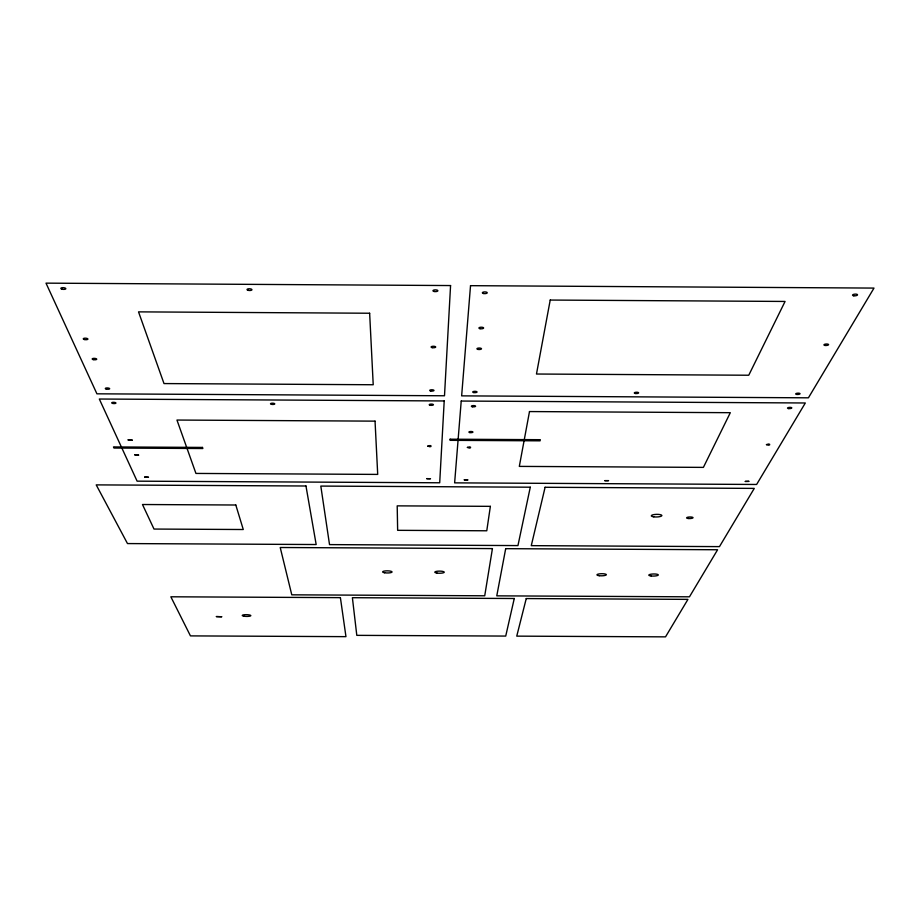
<?xml version="1.0" encoding="UTF-8"?>
<svg xmlns="http://www.w3.org/2000/svg" width="920" height="920" viewBox="0 0 920 920"><rect width="100%" height="100%" fill="white"/><g stroke="black" fill="none" stroke-linecap="round" stroke-linejoin="round"><path stroke-width="1.38" d="M128.133 439.898L132.158 440.116L128.133 439.898M134.803 454.894L138.724 455.112L134.86 454.791M444.21 400.959L439.702 482.781L137.114 481.16L99.314 399.027L444.21 400.959M450.57 285.556L444.498 395.772L96.922 393.817L46 283.142L450.57 285.556M745.269 481.47L749.053 481.355L745.327 481.378M450.121 439.197L450.053 440.335L540.074 440.829L540.316 439.691L450.121 439.197M144.67 477.112L148.453 477.273L144.67 477.112M461.219 401.051L454.629 482.862L756.619 484.472L805.322 402.983L461.219 401.051M470.522 285.671L461.644 395.864L808.415 397.82L874 288.086L470.522 285.671M766.44 444.671C770.741 446.625 770.937 442.577 766.498 444.567M490.371 506.345L486.772 530.783L397.647 530.322L397.198 505.862L490.371 506.345M492.43 548.596L484.725 595.792L291.778 594.826L280.22 547.503L492.43 548.596M604.831 480.677L608.591 480.654L604.854 480.631M529.495 411.562L519.317 466.394L703.397 467.383L730.319 412.689L529.495 411.562M550.217 300.058L536.475 374.026L748.754 375.233L785.07 301.449L550.217 300.058M505.69 548.665L496.777 595.849L689.471 596.815L717.6 549.746L505.69 548.665M427.846 446.096C431.894 448.339 432.469 444.095 427.846 446.096M426.776 478.676L430.525 478.733L426.799 478.63M530.288 487.197L517.948 545.583L329.521 544.606L320.815 486.082L530.288 487.197M514.268 598.506L505.724 636.077L356.799 635.352L352.394 597.701L514.268 598.506M545.1 487.278L531.277 545.652L719.474 546.618L754.273 488.393L545.1 487.278M526.251 598.563L516.752 636.134L665.528 636.858L687.942 599.369L526.251 598.563M467.394 447.419C471.385 449.661 472.029 445.429 467.394 447.419M464.255 479.872L467.992 479.941L464.335 479.78M216.407 616.572L221.662 616.745L216.407 616.572M375.049 421.141L176.962 420.049L195.937 473.432L377.706 474.409L375.049 421.141M202.48 447.419L113.47 446.936L113.988 448.04L202.848 448.523L202.48 447.419M305.969 486.001L96.209 484.886L127.489 543.57L316.169 544.536L305.969 486.001M235.808 505.011L142.485 504.516L154.008 529.058L243.271 529.517L235.808 505.011M340.4 597.644L170.844 596.793L190.452 635.893L345.954 636.651L340.4 597.644M369.644 313.237L138.529 311.868L164.001 383.571L373.221 384.744L369.644 313.237M653.798 516.856A5.324 1.322 -1.4 0 0 661.894 515.579A5.324 1.322 -1.4 0 0 654.028 514.567A5.324 1.322 -1.4 0 0 653.798 516.856M688.16 518.5A3.22 0.793 -1.6 0 0 693.036 517.695A3.22 0.793 -1.6 0 0 688.252 517.12A3.22 0.793 -1.6 0 0 688.16 518.5M651.095 575.977A4.749 1.046 -1.2 0 0 658.317 574.966A4.749 1.046 -1.2 0 0 651.291 574.149A4.749 1.046 -1.2 0 0 651.095 575.977M599.254 575.713A4.738 1.058 -0.9 0 0 606.372 574.701A4.738 1.058 -0.9 0 0 599.254 573.884A4.738 1.058 -0.9 0 0 599.254 575.713M437.08 573.091A4.749 1.069 0.1 0 0 444.268 572.205A4.749 1.069 0.1 0 0 437.218 571.24A4.749 1.069 0.1 0 0 437.08 573.091M384.629 572.769A4.749 1.069 0.4 0 0 392.058 572.033A4.749 1.069 0.4 0 0 385.308 570.929A4.749 1.069 0.4 0 0 384.629 572.769M244.26 616.25A4.335 0.885 1.2 0 0 250.838 615.641A4.335 0.885 1.2 0 0 244.398 614.732A4.335 0.885 1.2 0 0 244.26 616.25M472.362 406.766A2.116 0.632 -0.2 0 0 475.582 406.237A2.116 0.632 -0.2 0 0 472.477 405.674A2.116 0.632 -0.2 0 0 472.362 406.766M469.832 432.584A2.024 0.586 -0.2 0 0 472.926 432.089A2.024 0.586 -0.2 0 0 469.936 431.572A2.024 0.586 -0.2 0 0 469.832 432.584M788.601 408.584A2.139 0.621 -2.8 0 0 791.786 407.893A2.139 0.621 -2.8 0 0 788.567 407.502A2.139 0.621 -2.8 0 0 788.601 408.584M853.737 295.791A2.518 0.851 -4 0 0 857.555 294.837A2.518 0.851 -4 0 0 853.817 294.308A2.518 0.851 -4 0 0 853.737 295.791M825.056 345.46A2.357 0.747 -3.5 0 0 828.586 344.632A2.357 0.747 -3.5 0 0 825.079 344.172A2.357 0.747 -3.5 0 0 825.056 345.46M796.777 394.427A2.185 0.644 -3 0 0 800.043 393.714A2.185 0.644 -3 0 0 796.743 393.311A2.185 0.644 -3 0 0 796.777 394.427M635.341 393.495A2.162 0.655 -1.6 0 0 638.618 392.863A2.162 0.655 -1.6 0 0 635.398 392.357A2.162 0.655 -1.6 0 0 635.341 393.495M483.471 293.514A2.472 0.874 -0.4 0 0 487.255 292.79A2.472 0.874 -0.4 0 0 483.621 292.019A2.472 0.874 -0.4 0 0 483.471 293.514M480.022 328.693A2.357 0.793 -0.3 0 0 483.632 328.026A2.357 0.793 -0.3 0 0 480.159 327.313A2.357 0.793 -0.3 0 0 480.022 328.693M477.986 349.416A2.288 0.747 -0.3 0 0 481.493 348.795A2.288 0.747 -0.3 0 0 478.112 348.128A2.288 0.747 -0.3 0 0 477.986 349.416M473.754 392.564A2.162 0.655 -0.2 0 0 477.043 392.012A2.162 0.655 -0.2 0 0 473.869 391.414A2.162 0.655 -0.2 0 0 473.754 392.564M112.642 403.42A2.139 0.632 2.8 0 0 115.931 403.075A2.139 0.632 2.8 0 0 112.826 402.339A2.139 0.632 2.8 0 0 112.642 403.42M430.226 405.26A2.116 0.632 0.1 0 0 433.423 404.731A2.116 0.632 0.1 0 0 430.272 404.167A2.116 0.632 0.1 0 0 430.226 405.26M62.019 289.179A2.518 0.862 3.9 0 0 65.849 288.696A2.518 0.862 3.9 0 0 62.146 287.695A2.518 0.862 3.9 0 0 62.019 289.179M84.318 339.514A2.346 0.759 3.4 0 0 87.917 339.089A2.346 0.759 3.4 0 0 84.479 338.215A2.346 0.759 3.4 0 0 84.318 339.514M93.23 359.616A2.288 0.713 3.2 0 0 96.726 359.214A2.288 0.713 3.2 0 0 93.403 358.386A2.288 0.713 3.2 0 0 93.23 359.616M106.294 389.103A2.185 0.655 2.9 0 0 109.664 388.734A2.185 0.655 2.9 0 0 106.478 387.975A2.185 0.655 2.9 0 0 106.294 389.103M432.216 347.656A2.3 0.747 0.1 0 0 435.689 347.024A2.3 0.747 0.1 0 0 432.262 346.357A2.3 0.747 0.1 0 0 432.216 347.656M434.148 291.49A2.472 0.874 0.1 0 0 437.885 290.755A2.472 0.874 0.1 0 0 434.205 289.972A2.472 0.874 0.1 0 0 434.148 291.49M248.193 290.34A2.484 0.874 2 0 0 251.965 289.731A2.484 0.874 2 0 0 248.285 288.834A2.484 0.874 2 0 0 248.193 290.34M430.721 391A2.162 0.667 0.1 0 0 433.987 390.448A2.162 0.667 0.1 0 0 430.767 389.85A2.162 0.667 0.1 0 0 430.721 391M271.526 404.351A2.116 0.632 1.5 0 0 274.758 403.903A2.116 0.632 1.5 0 0 271.63 403.247A2.116 0.632 1.5 0 0 271.526 404.351"/></g></svg>
